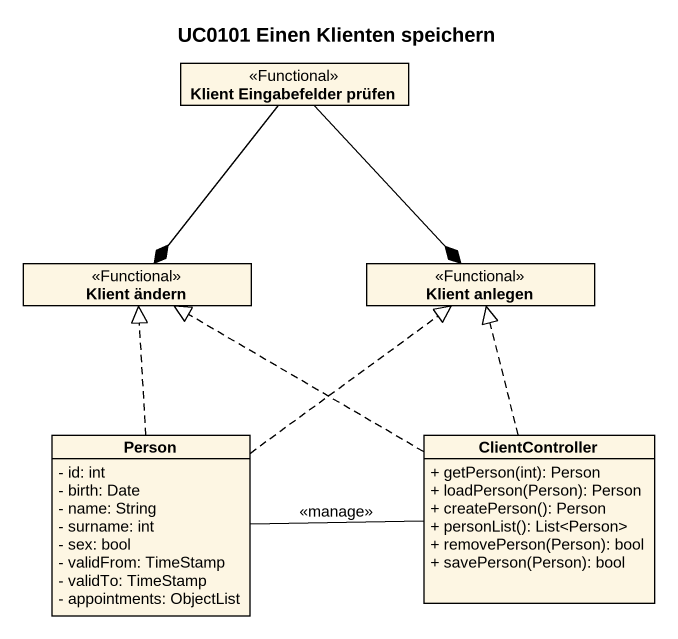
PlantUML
@startuml
title UC0101 Einen Klienten speichern
hide circle
hide empty members
skinparam classAttributeIconSize 0
class "Klient Eingabefelder prüfen" as Klient_Eingabefelder_prüfen <<Functional>>
class "Klient ändern" as Klient_ändern <<Functional>>
class "Klient anlegen" as Klient_anlegen <<Functional>>
class "Person" as Person_ {
  - id: int
  - birth: Date
  - name: String
  - surname: int
  - sex: bool
  - validFrom: TimeStamp
  - validTo: TimeStamp
  - appointments: ObjectList
}
class ClientController {
  + getPerson(int): Person
  + loadPerson(Person): Person
  + createPerson(): Person
  + personList(): List<Person>
  + removePerson(Person): bool
  + savePerson(Person): bool
}
Klient_Eingabefelder_prüfen --* Klient_ändern
Klient_Eingabefelder_prüfen --* Klient_anlegen
Person_ .up.|> Klient_ändern
Person_ .up.|> Klient_anlegen
ClientController .left.|> Klient_ändern
ClientController .up.|> Klient_anlegen
ClientController -left- Person_ : <<manage>>
@enduml
